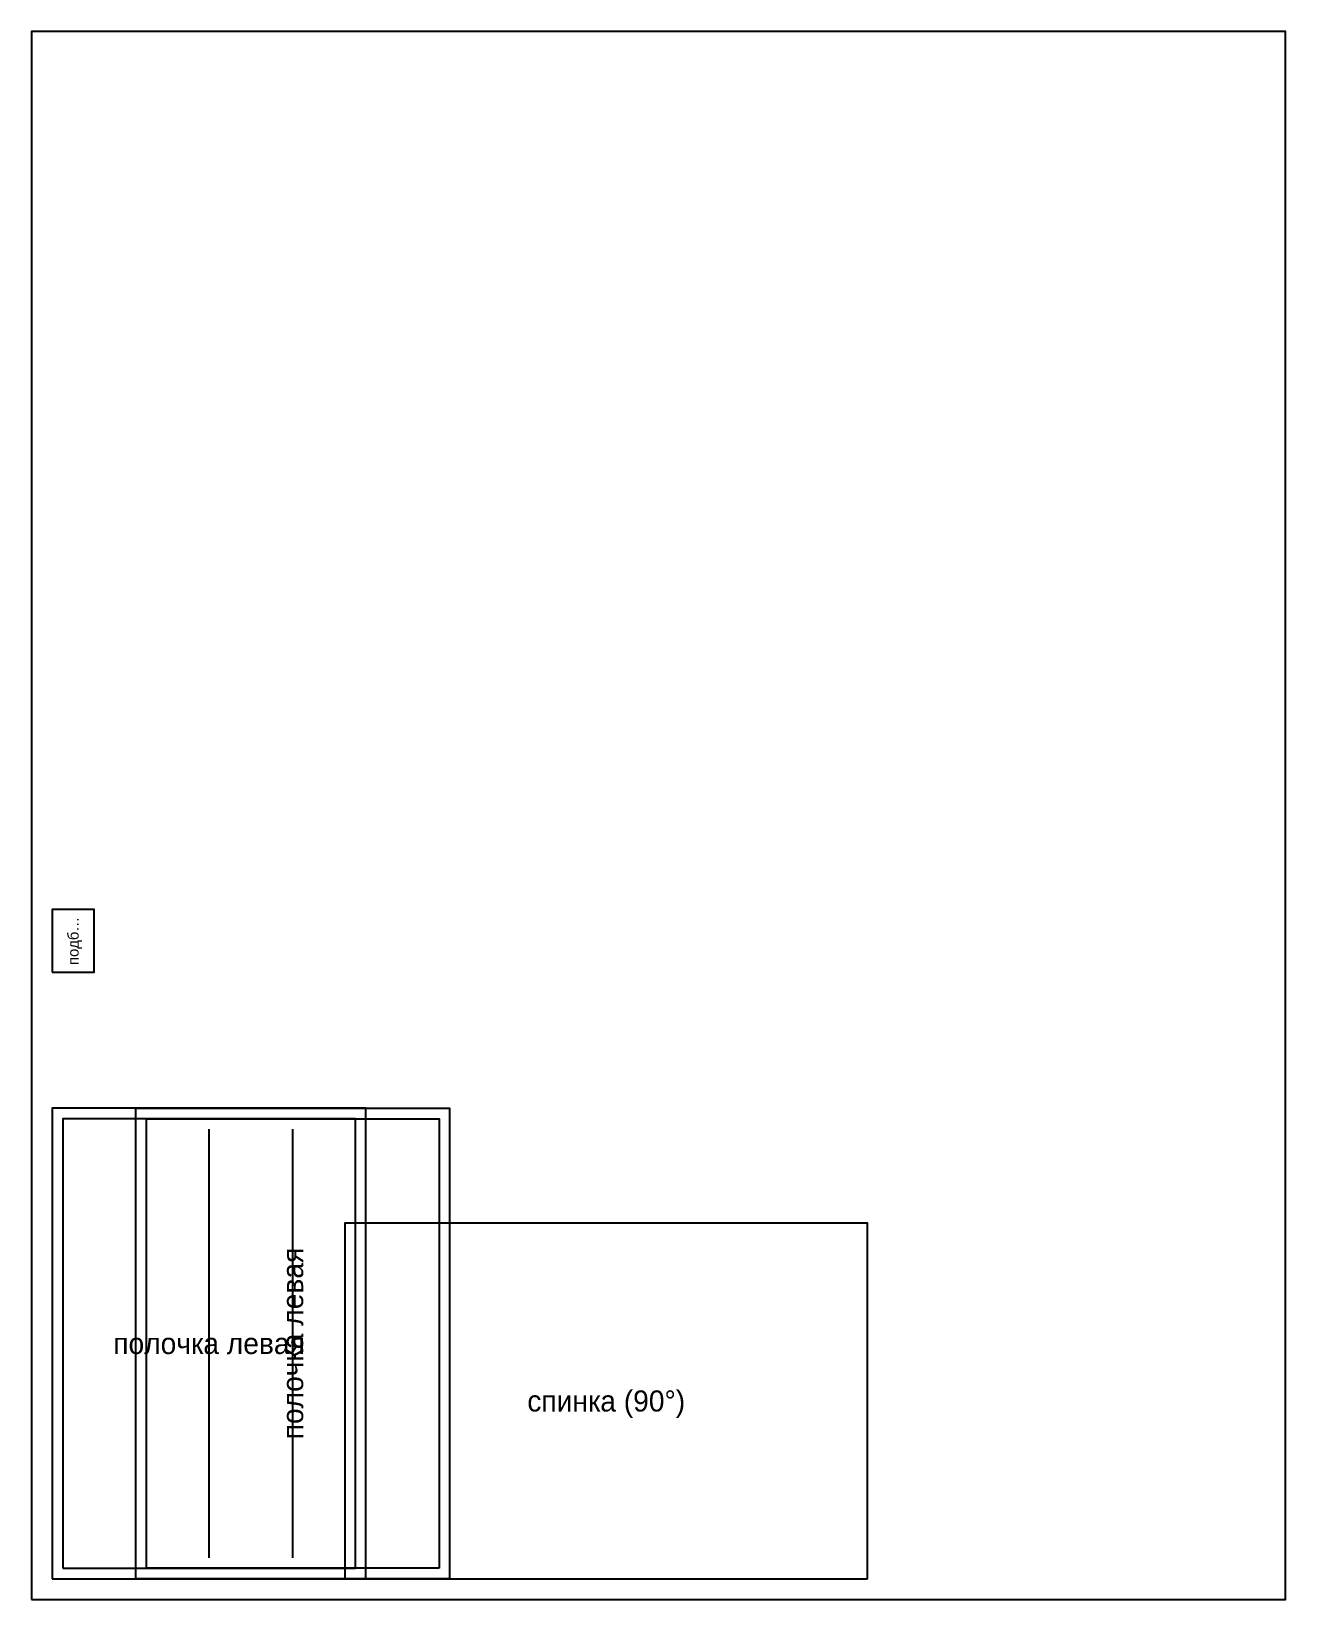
# Model space of a CAD drawing. Header units: centimetres. Extents: x 0 to 120, y 0 to 150.
import ezdxf
from ezdxf.enums import TextEntityAlignment as Align

# ---------------------------------------------------------------- set-up
doc = ezdxf.new("R2010")
doc.units = ezdxf.units.CM
for name, color, linetype in [('CUT', 7, 'CONTINUOUS'), ('INNER', 8, 'CONTINUOUS'), ('LABELS', 3, 'CONTINUOUS'), ('SEAM', 4, 'CONTINUOUS'), ('STRIP', 1, 'CONTINUOUS')]:
    doc.layers.add(name, color=color, linetype=linetype)
doc.styles.add('GRBPWR', font='txt')

msp = doc.modelspace()

# ---------------------------------------------------------------- linework, layer by layer
at = {"layer": 'CUT'}
for points in [[(2, 60), (6, 60), (6, 66), (2, 66)], [(2, 2), (32, 2), (32, 47), (2, 47)], [(40, 2), (10, 2), (10, 47), (40, 47)], [(80, 2), (80, 36), (30, 36), (30, 2)]]:
    msp.add_lwpolyline(points, close=True, dxfattribs=at)
at = {"layer": 'INNER'}
for points in [[(17, 4), (17, 45)], [(25, 4), (25, 45)]]:
    msp.add_lwpolyline(points, dxfattribs=at)
at = {"layer": 'SEAM'}
for points in [[(3, 3), (31, 3), (31, 46), (3, 46)], [(39, 3), (11, 3), (11, 46), (39, 46)]]:
    msp.add_lwpolyline(points, close=True, dxfattribs=at)
at = {"layer": 'STRIP'}
msp.add_lwpolyline([(0, 0), (120, 0), (120, 150), (0, 150)], close=True, dxfattribs=at)

# ---------------------------------------------------------------- texts
at = {"layer": 'LABELS', "style": 'GRBPWR'}
for s, height, p in [('подб…', 1.052, (4, 63)), ('полочка левая', 2.016, (25, 24.5))]:
    msp.add_text(s, height=height, rotation=90, dxfattribs=at).set_placement(p, align=Align.MIDDLE_CENTER)
for s, p in [('полочка левая', (17, 24.5)), ('спинка (90°)', (55, 19))]:
    msp.add_text(s, height=2.016, dxfattribs=at).set_placement(p, align=Align.MIDDLE_CENTER)

doc.saveas('drawing.dxf')
